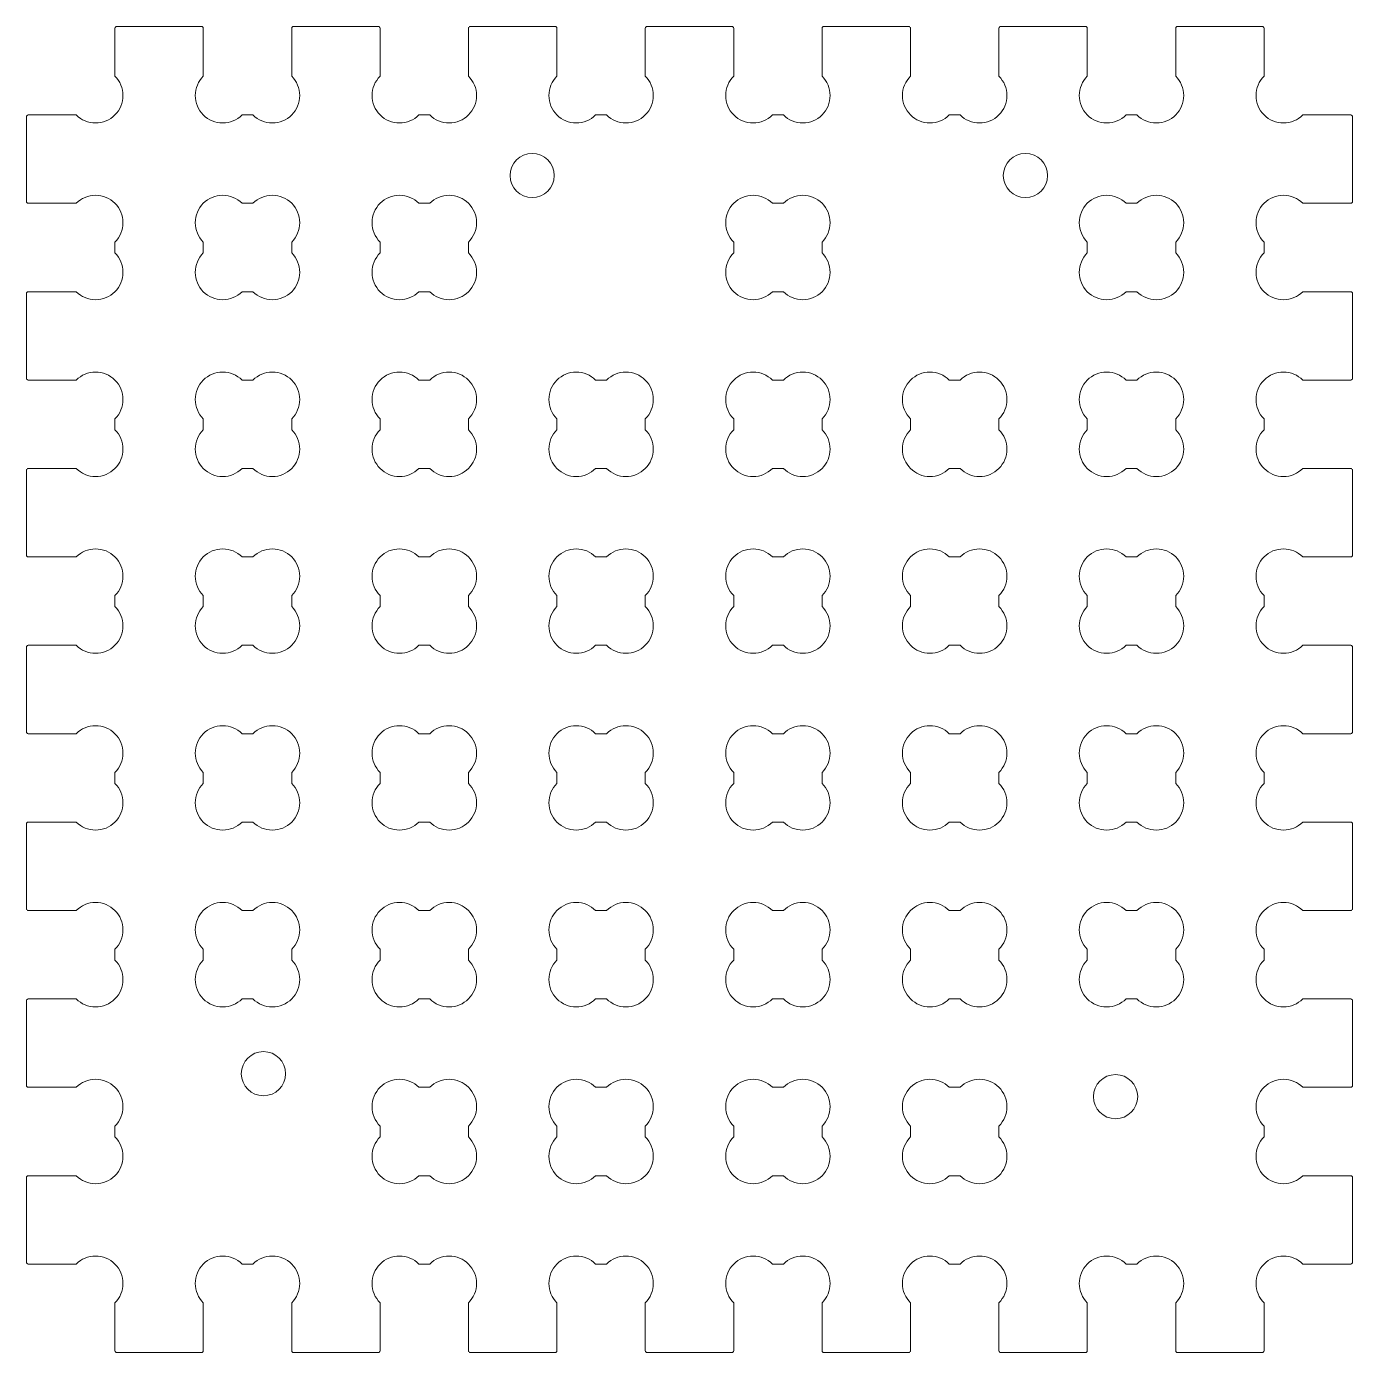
# Model space of a CAD drawing. Extents: x -37.5 to 37.5, y -37.5 to 37.5.
import ezdxf

# ---------------------------------------------------------------- set-up
doc = ezdxf.new("R2010")
doc.units = 0
doc.layers.get('0').update_dxf_attribs({"lineweight": 0})
doc.layers.add('holes', color=1, linetype='Continuous', lineweight=0)

msp = doc.modelspace()

# ---------------------------------------------------------------- linework, layer by layer
msp.add_lwpolyline([(-37.4, -22.5), (-34.692, -22.5, -0.414214), (-32.5, -22.5, -0.414214), (-32.5, -24.692), (-32.5, -25.308, -0.414214), (-32.5, -27.5, -0.414214), (-34.692, -27.5), (-37.4, -27.5, 0.414214), (-37.5, -27.6), (-37.5, -32.4, 0.414214), (-37.4, -32.5), (-34.692, -32.5, -0.414214), (-32.5, -32.5, -0.414214), (-32.5, -34.692), (-32.5, -37.4, 0.414214), (-32.4, -37.5), (-27.6, -37.5, 0.414214), (-27.5, -37.4), (-27.5, -34.692, -0.414214), (-27.5, -32.5, -0.414214), (-25.308, -32.5), (-24.692, -32.5, -0.414214), (-22.5, -32.5, -0.414214), (-22.5, -34.692), (-22.5, -37.4, 0.414214), (-22.4, -37.5), (-17.6, -37.5, 0.414214), (-17.5, -37.4), (-17.5, -34.692, -0.414214), (-17.5, -32.5, -0.414214), (-15.308, -32.5), (-14.692, -32.5, -0.414214), (-12.5, -32.5, -0.414214), (-12.5, -34.692), (-12.5, -37.4, 0.414214), (-12.4, -37.5), (-7.6, -37.5, 0.414214), (-7.5, -37.4), (-7.5, -34.692, -0.414214), (-7.5, -32.5, -0.414214), (-5.308, -32.5), (-4.692, -32.5, -0.414214), (-2.5, -32.5, -0.414214), (-2.5, -34.692), (-2.5, -37.4, 0.414214), (-2.4, -37.5), (2.4, -37.5, 0.414214), (2.5, -37.4), (2.5, -34.692, -0.414214), (2.5, -32.5, -0.414214), (4.692, -32.5), (5.308, -32.5, -0.414214), (7.5, -32.5, -0.414214), (7.5, -34.692), (7.5, -37.4, 0.414214), (7.6, -37.5), (12.4, -37.5, 0.414214), (12.5, -37.4), (12.5, -34.692, -0.414214), (12.5, -32.5, -0.414214), (14.692, -32.5), (15.308, -32.5, -0.414214), (17.5, -32.5, -0.414214), (17.5, -34.692), (17.5, -37.4, 0.414214), (17.6, -37.5), (22.4, -37.5, 0.414214), (22.5, -37.4), (22.5, -34.692, -0.414214), (22.5, -32.5, -0.414214), (24.692, -32.5), (25.308, -32.5, -0.414214), (27.5, -32.5, -0.414214), (27.5, -34.692), (27.5, -37.4, 0.414214), (27.6, -37.5), (32.4, -37.5, 0.414214), (32.5, -37.4), (32.5, -34.692, -0.414214), (32.5, -32.5, -0.414214), (34.692, -32.5), (37.4, -32.5, 0.414214), (37.5, -32.4), (37.5, -27.6, 0.414214), (37.4, -27.5), (34.692, -27.5, -0.414214), (32.5, -27.5, -0.414214), (32.5, -25.308), (32.5, -24.692, -0.414214), (32.5, -22.5, -0.414214), (34.692, -22.5), (37.4, -22.5, 0.414214), (37.5, -22.4), (37.5, -17.6, 0.414214), (37.4, -17.5), (34.692, -17.5, -0.414214), (32.5, -17.5, -0.414214), (32.5, -15.308), (32.5, -14.692, -0.414214), (32.5, -12.5, -0.414214), (34.692, -12.5), (37.4, -12.5, 0.414214), (37.5, -12.4), (37.5, -7.6, 0.414214), (37.4, -7.5), (34.692, -7.5, -0.414214), (32.5, -7.5, -0.414214), (32.5, -5.308), (32.5, -4.692, -0.414214), (32.5, -2.5, -0.414214), (34.692, -2.5), (37.4, -2.5, 0.414214), (37.5, -2.4), (37.5, 2.4, 0.414214), (37.4, 2.5), (34.692, 2.5, -0.414214), (32.5, 2.5, -0.414214), (32.5, 4.692), (32.5, 5.308, -0.414214), (32.5, 7.5, -0.414214), (34.692, 7.5), (37.4, 7.5, 0.414214), (37.5, 7.6), (37.5, 12.4, 0.414214), (37.4, 12.5), (34.692, 12.5, -0.414214), (32.5, 12.5, -0.414214), (32.5, 14.692), (32.5, 15.308, -0.414214), (32.5, 17.5, -0.414214), (34.692, 17.5), (37.4, 17.5, 0.414214), (37.5, 17.6), (37.5, 22.4, 0.414214), (37.4, 22.5), (34.692, 22.5, -0.414214), (32.5, 22.5, -0.414214), (32.5, 24.692), (32.5, 25.308, -0.414214), (32.5, 27.5, -0.414214), (34.692, 27.5), (37.4, 27.5, 0.414214), (37.5, 27.6), (37.5, 32.4, 0.414214), (37.4, 32.5), (34.692, 32.5, -0.414214), (32.5, 32.5, -0.414214), (32.5, 34.692), (32.5, 37.4, 0.414214), (32.4, 37.5), (27.6, 37.5, 0.414214), (27.5, 37.4), (27.5, 34.692, -0.414214), (27.5, 32.5, -0.414214), (25.308, 32.5), (24.692, 32.5, -0.414214), (22.5, 32.5, -0.414214), (22.5, 34.692), (22.5, 37.4, 0.414214), (22.4, 37.5), (17.6, 37.5, 0.414214), (17.5, 37.4), (17.5, 34.692, -0.414214), (17.5, 32.5, -0.414214), (15.308, 32.5), (14.692, 32.5, -0.414214), (12.5, 32.5, -0.414214), (12.5, 34.692), (12.5, 37.4, 0.414214), (12.4, 37.5), (7.6, 37.5, 0.414214), (7.5, 37.4), (7.5, 34.692, -0.414214), (7.5, 32.5, -0.414214), (5.308, 32.5), (4.692, 32.5, -0.414214), (2.5, 32.5, -0.414214), (2.5, 34.692), (2.5, 37.4, 0.414214), (2.4, 37.5), (-2.4, 37.5, 0.414214), (-2.5, 37.4), (-2.5, 34.692, -0.414214), (-2.5, 32.5, -0.414214), (-4.692, 32.5), (-5.308, 32.5, -0.414214), (-7.5, 32.5, -0.414214), (-7.5, 34.692), (-7.5, 37.4, 0.414214), (-7.6, 37.5), (-12.4, 37.5, 0.414214), (-12.5, 37.4), (-12.5, 34.692, -0.414214), (-12.5, 32.5, -0.414214), (-14.692, 32.5), (-15.308, 32.5, -0.414214), (-17.5, 32.5, -0.414214), (-17.5, 34.692), (-17.5, 37.4, 0.414214), (-17.6, 37.5), (-22.4, 37.5, 0.414214), (-22.5, 37.4), (-22.5, 34.692, -0.414214), (-22.5, 32.5, -0.414214), (-24.692, 32.5), (-25.308, 32.5, -0.414214), (-27.5, 32.5, -0.414214), (-27.5, 34.692), (-27.5, 37.4, 0.414214), (-27.6, 37.5), (-32.4, 37.5, 0.414214), (-32.5, 37.4), (-32.5, 34.692, -0.414214), (-32.5, 32.5, -0.414214), (-34.692, 32.5), (-37.4, 32.5, 0.414214), (-37.5, 32.4), (-37.5, 27.6, 0.414214), (-37.4, 27.5), (-34.692, 27.5, -0.414214), (-32.5, 27.5, -0.414214), (-32.5, 25.308), (-32.5, 24.692, -0.414214), (-32.5, 22.5, -0.414214), (-34.692, 22.5), (-37.4, 22.5, 0.414214), (-37.5, 22.4), (-37.5, 17.6, 0.414214), (-37.4, 17.5), (-34.692, 17.5, -0.414214), (-32.5, 17.5, -0.414214), (-32.5, 15.308), (-32.5, 14.692, -0.414214), (-32.5, 12.5, -0.414214), (-34.692, 12.5), (-37.4, 12.5, 0.414214), (-37.5, 12.4), (-37.5, 7.6, 0.414214), (-37.4, 7.5), (-34.692, 7.5, -0.414214), (-32.5, 7.5, -0.414214), (-32.5, 5.308), (-32.5, 4.692, -0.414214), (-32.5, 2.5, -0.414214), (-34.692, 2.5), (-37.4, 2.5, 0.414214), (-37.5, 2.4), (-37.5, -2.4, 0.414214), (-37.4, -2.5), (-34.692, -2.5, -0.414214), (-32.5, -2.5, -0.414214), (-32.5, -4.692), (-32.5, -5.308, -0.414214), (-32.5, -7.5, -0.414214), (-34.692, -7.5), (-37.4, -7.5, 0.414214), (-37.5, -7.6), (-37.5, -12.4, 0.414214), (-37.4, -12.5), (-34.692, -12.5, -0.414214), (-32.5, -12.5, -0.414214), (-32.5, -14.692), (-32.5, -15.308, -0.414214), (-32.5, -17.5, -0.414214), (-34.692, -17.5), (-37.4, -17.5, 0.414214), (-37.5, -17.6), (-37.5, -22.4, 0.414214), (-37.4, -22.5)], format="xyb", close=True)
at = {"layer": 'holes'}
for points in [[(-24.692, 22.5, 0.414214), (-22.5, 22.5, 0.414214), (-22.5, 24.692), (-22.5, 25.308, 0.414214), (-22.5, 27.5, 0.414214), (-24.692, 27.5), (-25.308, 27.5, 0.414214), (-27.5, 27.5, 0.414214), (-27.5, 25.308), (-27.5, 24.692, 0.414214), (-27.5, 22.5, 0.414214), (-25.308, 22.5), (-24.692, 22.5)], [(-14.692, 22.5, 0.414214), (-12.5, 22.5, 0.414214), (-12.5, 24.692), (-12.5, 25.308, 0.414214), (-12.5, 27.5, 0.414214), (-14.692, 27.5), (-15.308, 27.5, 0.414214), (-17.5, 27.5, 0.414214), (-17.5, 25.308), (-17.5, 24.692, 0.414214), (-17.5, 22.5, 0.414214), (-15.308, 22.5), (-14.692, 22.5)], [(5.308, 22.5, 0.414214), (7.5, 22.5, 0.414214), (7.5, 24.692), (7.5, 25.308, 0.414214), (7.5, 27.5, 0.414214), (5.308, 27.5), (4.692, 27.5, 0.414214), (2.5, 27.5, 0.414214), (2.5, 25.308), (2.5, 24.692, 0.414214), (2.5, 22.5, 0.414214), (4.692, 22.5), (5.308, 22.5)], [(25.308, 22.5, 0.414214), (27.5, 22.5, 0.414214), (27.5, 24.692), (27.5, 25.308, 0.414214), (27.5, 27.5, 0.414214), (25.308, 27.5), (24.692, 27.5, 0.414214), (22.5, 27.5, 0.414214), (22.5, 25.308), (22.5, 24.692, 0.414214), (22.5, 22.5, 0.414214), (24.692, 22.5), (25.308, 22.5)], [(-24.692, 12.5, 0.414214), (-22.5, 12.5, 0.414214), (-22.5, 14.692), (-22.5, 15.308, 0.414214), (-22.5, 17.5, 0.414214), (-24.692, 17.5), (-25.308, 17.5, 0.414214), (-27.5, 17.5, 0.414214), (-27.5, 15.308), (-27.5, 14.692, 0.414214), (-27.5, 12.5, 0.414214), (-25.308, 12.5), (-24.692, 12.5)], [(-14.692, 12.5, 0.414214), (-12.5, 12.5, 0.414214), (-12.5, 14.692), (-12.5, 15.308, 0.414214), (-12.5, 17.5, 0.414214), (-14.692, 17.5), (-15.308, 17.5, 0.414214), (-17.5, 17.5, 0.414214), (-17.5, 15.308), (-17.5, 14.692, 0.414214), (-17.5, 12.5, 0.414214), (-15.308, 12.5), (-14.692, 12.5)], [(-4.692, 12.5, 0.414214), (-2.5, 12.5, 0.414214), (-2.5, 14.692), (-2.5, 15.308, 0.414214), (-2.5, 17.5, 0.414214), (-4.692, 17.5), (-5.308, 17.5, 0.414214), (-7.5, 17.5, 0.414214), (-7.5, 15.308), (-7.5, 14.692, 0.414214), (-7.5, 12.5, 0.414214), (-5.308, 12.5), (-4.692, 12.5)], [(5.308, 12.5, 0.414214), (7.5, 12.5, 0.414214), (7.5, 14.692), (7.5, 15.308, 0.414214), (7.5, 17.5, 0.414214), (5.308, 17.5), (4.692, 17.5, 0.414214), (2.5, 17.5, 0.414214), (2.5, 15.308), (2.5, 14.692, 0.414214), (2.5, 12.5, 0.414214), (4.692, 12.5), (5.308, 12.5)], [(15.308, 12.5, 0.414214), (17.5, 12.5, 0.414214), (17.5, 14.692), (17.5, 15.308, 0.414214), (17.5, 17.5, 0.414214), (15.308, 17.5), (14.692, 17.5, 0.414214), (12.5, 17.5, 0.414214), (12.5, 15.308), (12.5, 14.692, 0.414214), (12.5, 12.5, 0.414214), (14.692, 12.5), (15.308, 12.5)], [(25.308, 12.5, 0.414214), (27.5, 12.5, 0.414214), (27.5, 14.692), (27.5, 15.308, 0.414214), (27.5, 17.5, 0.414214), (25.308, 17.5), (24.692, 17.5, 0.414214), (22.5, 17.5, 0.414214), (22.5, 15.308), (22.5, 14.692, 0.414214), (22.5, 12.5, 0.414214), (24.692, 12.5), (25.308, 12.5)], [(-24.692, 2.5, 0.414214), (-22.5, 2.5, 0.414214), (-22.5, 4.692), (-22.5, 5.308, 0.414214), (-22.5, 7.5, 0.414214), (-24.692, 7.5), (-25.308, 7.5, 0.414214), (-27.5, 7.5, 0.414214), (-27.5, 5.308), (-27.5, 4.692, 0.414214), (-27.5, 2.5, 0.414214), (-25.308, 2.5), (-24.692, 2.5)], [(-14.692, 2.5, 0.414214), (-12.5, 2.5, 0.414214), (-12.5, 4.692), (-12.5, 5.308, 0.414214), (-12.5, 7.5, 0.414214), (-14.692, 7.5), (-15.308, 7.5, 0.414214), (-17.5, 7.5, 0.414214), (-17.5, 5.308), (-17.5, 4.692, 0.414214), (-17.5, 2.5, 0.414214), (-15.308, 2.5), (-14.692, 2.5)], [(-4.692, 2.5, 0.414214), (-2.5, 2.5, 0.414214), (-2.5, 4.692), (-2.5, 5.308, 0.414214), (-2.5, 7.5, 0.414214), (-4.692, 7.5), (-5.308, 7.5, 0.414214), (-7.5, 7.5, 0.414214), (-7.5, 5.308), (-7.5, 4.692, 0.414214), (-7.5, 2.5, 0.414214), (-5.308, 2.5), (-4.692, 2.5)], [(5.308, 2.5, 0.414214), (7.5, 2.5, 0.414214), (7.5, 4.692), (7.5, 5.308, 0.414214), (7.5, 7.5, 0.414214), (5.308, 7.5), (4.692, 7.5, 0.414214), (2.5, 7.5, 0.414214), (2.5, 5.308), (2.5, 4.692, 0.414214), (2.5, 2.5, 0.414214), (4.692, 2.5), (5.308, 2.5)], [(15.308, 2.5, 0.414214), (17.5, 2.5, 0.414214), (17.5, 4.692), (17.5, 5.308, 0.414214), (17.5, 7.5, 0.414214), (15.308, 7.5), (14.692, 7.5, 0.414214), (12.5, 7.5, 0.414214), (12.5, 5.308), (12.5, 4.692, 0.414214), (12.5, 2.5, 0.414214), (14.692, 2.5), (15.308, 2.5)], [(25.308, 2.5, 0.414214), (27.5, 2.5, 0.414214), (27.5, 4.692), (27.5, 5.308, 0.414214), (27.5, 7.5, 0.414214), (25.308, 7.5), (24.692, 7.5, 0.414214), (22.5, 7.5, 0.414214), (22.5, 5.308), (22.5, 4.692, 0.414214), (22.5, 2.5, 0.414214), (24.692, 2.5), (25.308, 2.5)], [(-24.692, -7.5, 0.414214), (-22.5, -7.5, 0.414214), (-22.5, -5.308), (-22.5, -4.692, 0.414214), (-22.5, -2.5, 0.414214), (-24.692, -2.5), (-25.308, -2.5, 0.414214), (-27.5, -2.5, 0.414214), (-27.5, -4.692), (-27.5, -5.308, 0.414214), (-27.5, -7.5, 0.414214), (-25.308, -7.5), (-24.692, -7.5)], [(-14.692, -7.5, 0.414214), (-12.5, -7.5, 0.414214), (-12.5, -5.308), (-12.5, -4.692, 0.414214), (-12.5, -2.5, 0.414214), (-14.692, -2.5), (-15.308, -2.5, 0.414214), (-17.5, -2.5, 0.414214), (-17.5, -4.692), (-17.5, -5.308, 0.414214), (-17.5, -7.5, 0.414214), (-15.308, -7.5), (-14.692, -7.5)], [(-4.692, -7.5, 0.414214), (-2.5, -7.5, 0.414214), (-2.5, -5.308), (-2.5, -4.692, 0.414214), (-2.5, -2.5, 0.414214), (-4.692, -2.5), (-5.308, -2.5, 0.414214), (-7.5, -2.5, 0.414214), (-7.5, -4.692), (-7.5, -5.308, 0.414214), (-7.5, -7.5, 0.414214), (-5.308, -7.5), (-4.692, -7.5)], [(5.308, -7.5, 0.414214), (7.5, -7.5, 0.414214), (7.5, -5.308), (7.5, -4.692, 0.414214), (7.5, -2.5, 0.414214), (5.308, -2.5), (4.692, -2.5, 0.414214), (2.5, -2.5, 0.414214), (2.5, -4.692), (2.5, -5.308, 0.414214), (2.5, -7.5, 0.414214), (4.692, -7.5), (5.308, -7.5)], [(15.308, -7.5, 0.414214), (17.5, -7.5, 0.414214), (17.5, -5.308), (17.5, -4.692, 0.414214), (17.5, -2.5, 0.414214), (15.308, -2.5), (14.692, -2.5, 0.414214), (12.5, -2.5, 0.414214), (12.5, -4.692), (12.5, -5.308, 0.414214), (12.5, -7.5, 0.414214), (14.692, -7.5), (15.308, -7.5)], [(25.308, -7.5, 0.414214), (27.5, -7.5, 0.414214), (27.5, -5.308), (27.5, -4.692, 0.414214), (27.5, -2.5, 0.414214), (25.308, -2.5), (24.692, -2.5, 0.414214), (22.5, -2.5, 0.414214), (22.5, -4.692), (22.5, -5.308, 0.414214), (22.5, -7.5, 0.414214), (24.692, -7.5), (25.308, -7.5)], [(-24.692, -17.5, 0.414214), (-22.5, -17.5, 0.414214), (-22.5, -15.308), (-22.5, -14.692, 0.414214), (-22.5, -12.5, 0.414214), (-24.692, -12.5), (-25.308, -12.5, 0.414214), (-27.5, -12.5, 0.414214), (-27.5, -14.692), (-27.5, -15.308, 0.414214), (-27.5, -17.5, 0.414214), (-25.308, -17.5), (-24.692, -17.5)], [(-14.692, -17.5, 0.414214), (-12.5, -17.5, 0.414214), (-12.5, -15.308), (-12.5, -14.692, 0.414214), (-12.5, -12.5, 0.414214), (-14.692, -12.5), (-15.308, -12.5, 0.414214), (-17.5, -12.5, 0.414214), (-17.5, -14.692), (-17.5, -15.308, 0.414214), (-17.5, -17.5, 0.414214), (-15.308, -17.5), (-14.692, -17.5)], [(-4.692, -17.5, 0.414214), (-2.5, -17.5, 0.414214), (-2.5, -15.308), (-2.5, -14.692, 0.414214), (-2.5, -12.5, 0.414214), (-4.692, -12.5), (-5.308, -12.5, 0.414214), (-7.5, -12.5, 0.414214), (-7.5, -14.692), (-7.5, -15.308, 0.414214), (-7.5, -17.5, 0.414214), (-5.308, -17.5), (-4.692, -17.5)], [(5.308, -17.5, 0.414214), (7.5, -17.5, 0.414214), (7.5, -15.308), (7.5, -14.692, 0.414214), (7.5, -12.5, 0.414214), (5.308, -12.5), (4.692, -12.5, 0.414214), (2.5, -12.5, 0.414214), (2.5, -14.692), (2.5, -15.308, 0.414214), (2.5, -17.5, 0.414214), (4.692, -17.5), (5.308, -17.5)], [(15.308, -17.5, 0.414214), (17.5, -17.5, 0.414214), (17.5, -15.308), (17.5, -14.692, 0.414214), (17.5, -12.5, 0.414214), (15.308, -12.5), (14.692, -12.5, 0.414214), (12.5, -12.5, 0.414214), (12.5, -14.692), (12.5, -15.308, 0.414214), (12.5, -17.5, 0.414214), (14.692, -17.5), (15.308, -17.5)], [(25.308, -17.5, 0.414214), (27.5, -17.5, 0.414214), (27.5, -15.308), (27.5, -14.692, 0.414214), (27.5, -12.5, 0.414214), (25.308, -12.5), (24.692, -12.5, 0.414214), (22.5, -12.5, 0.414214), (22.5, -14.692), (22.5, -15.308, 0.414214), (22.5, -17.5, 0.414214), (24.692, -17.5), (25.308, -17.5)], [(-14.692, -27.5, 0.414214), (-12.5, -27.5, 0.414214), (-12.5, -25.308), (-12.5, -24.692, 0.414214), (-12.5, -22.5, 0.414214), (-14.692, -22.5), (-15.308, -22.5, 0.414214), (-17.5, -22.5, 0.414214), (-17.5, -24.692), (-17.5, -25.308, 0.414214), (-17.5, -27.5, 0.414214), (-15.308, -27.5), (-14.692, -27.5)], [(-4.692, -27.5, 0.414214), (-2.5, -27.5, 0.414214), (-2.5, -25.308), (-2.5, -24.692, 0.414214), (-2.5, -22.5, 0.414214), (-4.692, -22.5), (-5.308, -22.5, 0.414214), (-7.5, -22.5, 0.414214), (-7.5, -24.692), (-7.5, -25.308, 0.414214), (-7.5, -27.5, 0.414214), (-5.308, -27.5), (-4.692, -27.5)], [(5.308, -27.5, 0.414214), (7.5, -27.5, 0.414214), (7.5, -25.308), (7.5, -24.692, 0.414214), (7.5, -22.5, 0.414214), (5.308, -22.5), (4.692, -22.5, 0.414214), (2.5, -22.5, 0.414214), (2.5, -24.692), (2.5, -25.308, 0.414214), (2.5, -27.5, 0.414214), (4.692, -27.5), (5.308, -27.5)], [(15.308, -27.5, 0.414214), (17.5, -27.5, 0.414214), (17.5, -25.308), (17.5, -24.692, 0.414214), (17.5, -22.5, 0.414214), (15.308, -22.5), (14.692, -22.5, 0.414214), (12.5, -22.5, 0.414214), (12.5, -24.692), (12.5, -25.308, 0.414214), (12.5, -27.5, 0.414214), (14.692, -27.5), (15.308, -27.5)]]:
    msp.add_lwpolyline(points, format="xyb", close=True, dxfattribs=at)
for centre in [(-8.9, 29.07), (19, 29.07), (-24.1, -21.73), (24.1, -23.03)]:
    msp.add_circle(centre, 1.25, dxfattribs=at)

doc.saveas('drawing.dxf')
